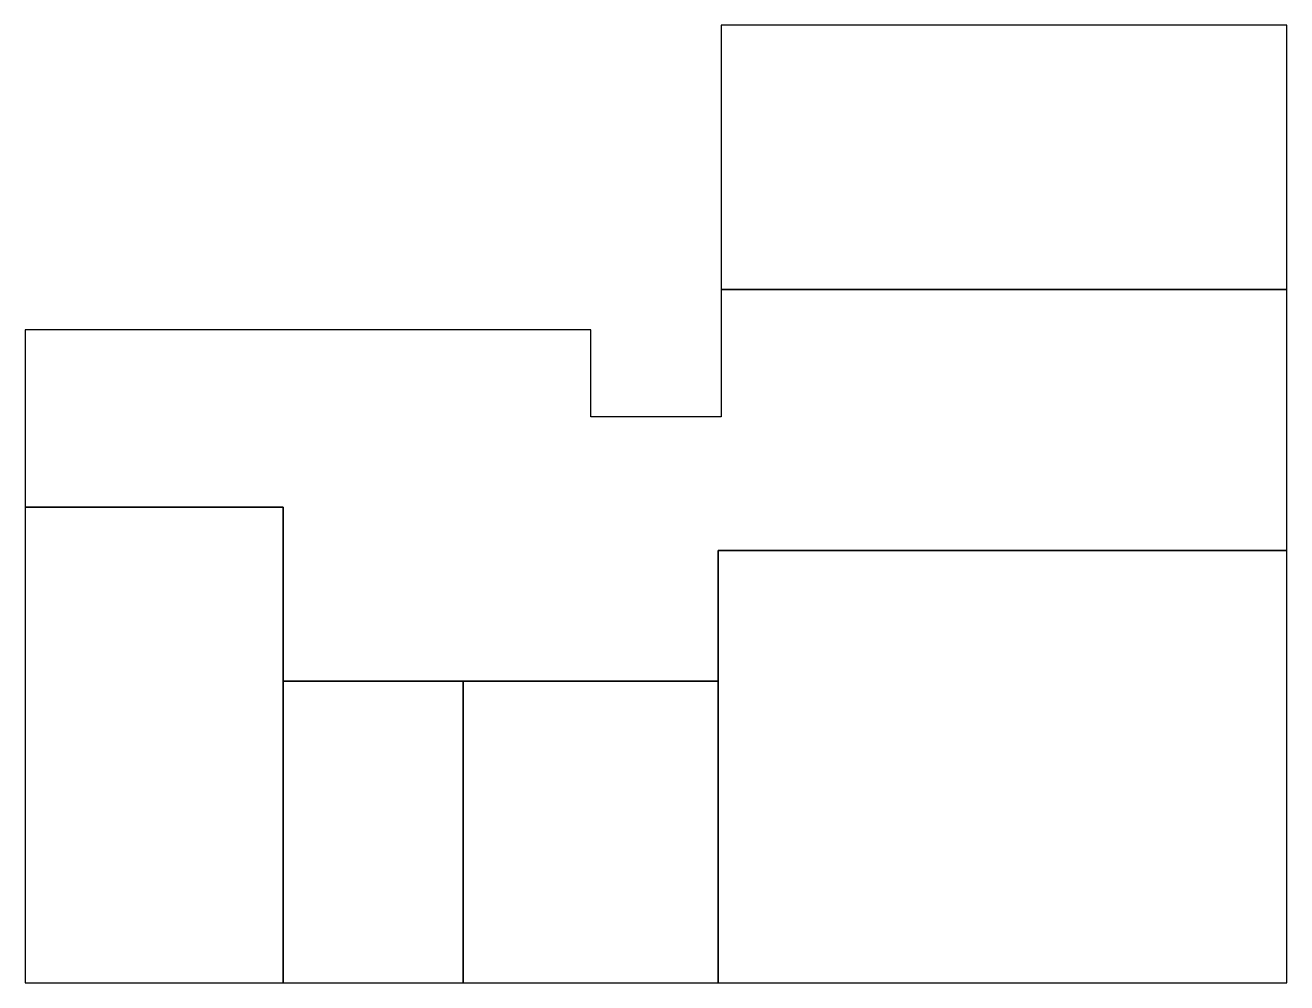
# Model space of a CAD drawing. Header units: inches. Extents: x 0 to 14.5, y 0 to 11.
import ezdxf

# ---------------------------------------------------------------- set-up
doc = ezdxf.new("R2010")
doc.units = ezdxf.units.IN
doc.header["$MEASUREMENT"] = 0
for name, color, linetype in [('P2_1', 1, 'Continuous'), ('P2_2', 1, 'Continuous'), ('P2_3', 1, 'Continuous'), ('P2_4', 1, 'Continuous'), ('P2_5', 1, 'Continuous'), ('P2_6', 1, 'Continuous')]:
    doc.layers.add(name, color=color, linetype=linetype)

msp = doc.modelspace()

# ---------------------------------------------------------------- linework, layer by layer
at = {"layer": 'P2_1'}
msp.add_lwpolyline([(0, 0), (2.965, 0), (2.965, 3.5), (2.965, 5.465), (0, 5.465), (0, 0)], dxfattribs=at)
at = {"layer": 'P2_2'}
msp.add_lwpolyline([(2.965, 0), (5.035, 0), (5.035, 3.465), (2.965, 3.465), (2.965, 0)], dxfattribs=at)
at = {"layer": 'P2_3'}
msp.add_lwpolyline([(5.035, 0), (7.965, 0), (7.965, 3.465), (5.035, 3.465), (5.035, 0)], dxfattribs=at)
at = {"layer": 'P2_4'}
msp.add_lwpolyline([(7.965, 0), (14.5, 0), (14.5, 4.965), (7.965, 4.965), (7.965, 3.465), (7.965, 0)], dxfattribs=at)
at = {"layer": 'P2_5'}
msp.add_lwpolyline([(0, 5.465), (2.965, 5.465), (2.965, 3.465), (5.035, 3.465), (7.965, 3.465), (7.965, 4.965), (14.5, 4.965), (14.5, 7.965), (8, 7.965), (8, 7.5), (8, 6.5), (6.5, 6.5), (6.5, 7.5), (0, 7.5), (0, 5.465)], dxfattribs=at)
at = {"layer": 'P2_6'}
msp.add_lwpolyline([(8, 7.965), (14.5, 7.965), (14.5, 11), (8, 11), (8, 7.965)], dxfattribs=at)

doc.saveas('drawing.dxf')
